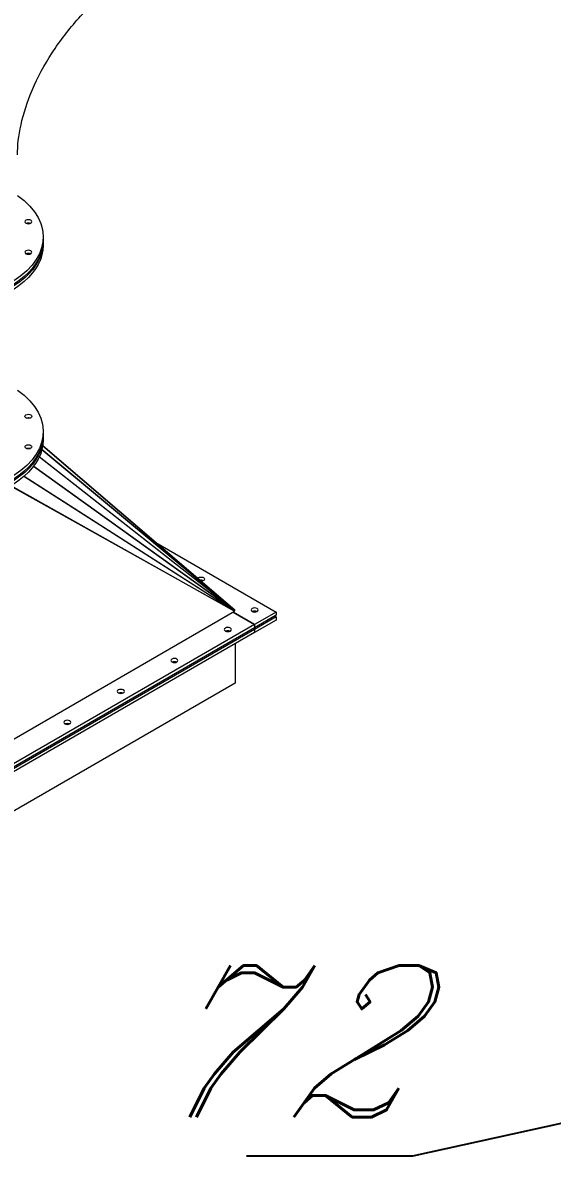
# Model space of a CAD drawing. Header units: inches. Extents: x -350577 to -266477, y -437959 to -377535.
# Drawn here: x -288954 to -287904, y -416039 to -413794 of the extents above; entities that cross this region are included whole.
import ezdxf

# ---------------------------------------------------------------- set-up
doc = ezdxf.new("R2010")
doc.units = ezdxf.units.IN
doc.header["$MEASUREMENT"] = 0
doc.linetypes.add('CENTER', pattern=[2, 1.25, -0.25, 0.25, -0.25])
doc.layers.add('CENTER       (itatec)', color=4, linetype='CENTER', lineweight=9)
doc.layers.add('ORGINAL (itatec)', color=3, linetype='Continuous', lineweight=9)
doc.styles.add('Geniso', font='geniso.shx', dxfattribs={"oblique": 15})
doc.dimstyles.new('scale 1b100', dxfattribs={"dimscale": 100, "dimtxt": 3, "dimasz": 2.5, "dimexe": 1, "dimexo": 1, "dimgap": 1, "dimtad": 1, "dimdec": 0, "dimzin": 0, "dimdsep": 46, "dimtxsty": 'Geniso', "dimcen": 0, "dimclrd": 1, "dimclre": 1, "dimclrt": 7, "dimadec": 0, "dimazin": 0, "dimtfac": 1, "dimtdec": 0, "dimtmove": 0, "dimatfit": 3, "dimfxl": 0.75, "dimtolj": 1, "dimtzin": 0, "dimarcsym": 0})

msp = doc.modelspace()

# ---------------------------------------------------------------- linework, layer by layer
at = {"layer": 'CENTER       (itatec)', "ltscale": 250}
msp.add_lwpolyline([(-289137.4, -414603.9), (-289137.4, -414055.9, -0.249375), (-288891.2, -413592.9, -0.001559), (-284756.7, -410271.9, -11.993477)], format="xyb", dxfattribs=at)
at = {"layer": 'ORGINAL (itatec)', "extrusion": (-5.55112e-17, 0.816497, 0.57735)}
for p, q in [((-288912.9, -414218.5), (-288912.9, -414225)), ((-288912.9, -414228.3), (-288912.9, -414234.8)), ((-288912.9, -414603.9), (-288912.9, -414610.4)), ((-288912.9, -414613.7), (-288912.9, -414620.2)), ((-288533.2, -414957.7), (-288915.4, -414639.3)), ((-288915.3, -414639), (-288533.1, -414957.4)), ((-288913.9, -414632.2), (-288533.1, -414957.3)), ((-288533.1, -414957.4), (-288913.9, -414632.3)), ((-288533.3, -414958.1), (-288920.6, -414653.9)), ((-288920.5, -414653.5), (-288533.2, -414957.7)), ((-288533.5, -414958.6), (-288932.1, -414672.7)), ((-288931.8, -414672.3), (-288533.3, -414958.1)), ((-288533.8, -414959.7), (-288978.1, -414711.5)), ((-288976.9, -414710.8), (-288533.7, -414959.3)), ((-288533.7, -414959.3), (-288951.2, -414692.6)), ((-288950.7, -414692.2), (-288533.5, -414958.6)), ((-288689.8, -414823.5), (-288451.5, -414961.1)), ((-289028.8, -415245.5), (-288533.8, -414959.7)), ((-288534.1, -414959.5), (-288533.7, -414959.3)), ((-288534, -414959), (-288533.5, -414958.6)), ((-288533.7, -414958.4), (-288533.3, -414958.1)), ((-288533.5, -414958), (-288533.2, -414957.7)), ((-288533.3, -414957.6), (-288533.1, -414957.4)), ((-288533.2, -414957.3), (-288533.1, -414957.3)), ((-288536.3, -414961.1), (-288493.9, -414985.6)), ((-288493.9, -414985.6), (-288536.3, -414961.1)), ((-288451.5, -414961.1), (-288493.9, -414985.6)), ((-288451.5, -414967.6), (-288493.9, -414992.1)), ((-288451.5, -414970.9), (-288493.9, -414995.4)), ((-288451.5, -414977.4), (-288493.9, -415001.9)), ((-288454.3, -414969.3), (-288451.5, -414970.9)), ((-288451.5, -414961.1), (-288451.5, -414967.6)), ((-288451.5, -414970.9), (-288451.5, -414977.4)), ((-288493.9, -414985.6), (-288988.9, -415271.4)), ((-288493.9, -414992.1), (-288988.9, -415277.9)), ((-288493.9, -414995.4), (-288988.9, -415281.2)), ((-288493.9, -415001.9), (-288988.9, -415287.7)), ((-288496.8, -414993.7), (-288493.9, -414995.4)), ((-288493.9, -414995.4), (-288496.8, -414993.7)), ((-288493.9, -414985.6), (-288493.9, -414992.1)), ((-288493.9, -414985.6), (-288493.9, -414992.1)), ((-288493.9, -414995.4), (-288493.9, -415001.9)), ((-288493.9, -414995.4), (-288493.9, -415001.9)), ((-288532.8, -415024.4), (-288532.8, -415101.9)), ((-288532.8, -415101.9), (-289027.8, -415387.7))]:
    msp.add_line(p, q, dxfattribs=at)
at = {"layer": 'ORGINAL (itatec)', "extrusion": (3.65463e-17, 3.68517e-33, -1)}
msp.add_ellipse((-289137.4, -414218.5), major_axis=(224.5, 0), ratio=0.57735, start_param=-0.687498, end_param=2.356194, dxfattribs=at)
at = {"layer": 'ORGINAL (itatec)', "extrusion": (-1.84889e-32, 1.66533e-16, -1)}
msp.add_ellipse((-288942.3, -414188.3), major_axis=(-7, 0), ratio=0.57735, start_param=-3.926991, end_param=2.356194, dxfattribs=at)
at = {"layer": 'ORGINAL (itatec)'}
for centre, major_axis, start_param, end_param in [((-288942.3, -414194.8), (-7, 0), -2.200636, -0.940957), ((-288942.3, -414255.2), (-7, 0), -2.200636, -0.940957), ((-288942.3, -414573.7), (7, 0), -5.497787, 0.785398), ((-288942.3, -414634.1), (7, 0), -5.497787, 0.785398), ((-288600, -414902.3), (-7, 0), -2.200636, -1.274232), ((-288493.9, -414963.5), (-7, 0), -2.200636, -0.940957), ((-288547, -415002.3), (-7, 0), -2.200636, -0.940957), ((-288653, -415063.6), (-7, 0), -2.200636, -0.940957), ((-288759.1, -415124.8), (-7, 0), -2.200636, -0.940957), ((-288865.2, -415186), (-7, 0), -2.200636, -0.940957)]:
    msp.add_ellipse(centre, major_axis=major_axis, ratio=0.57735, start_param=start_param, end_param=end_param, dxfattribs=at)
at = {"layer": 'ORGINAL (itatec)', "extrusion": (6.16298e-33, -5.55112e-17, -1)}
for centre, major_axis, start_param, end_param in [((-289137.4, -414225), (224.5, 0), 0, 2.356194), ((-288942.3, -414248.7), (-7, 0), -3.926991, 2.356194), ((-289137.4, -414620.2), (224.5, 0), 0, 2.356194), ((-288600, -414895.8), (7, 0), -0.785398, 1.634509)]:
    msp.add_ellipse(centre, major_axis=major_axis, ratio=0.57735, start_param=start_param, end_param=end_param, dxfattribs=at)
at = {"layer": 'ORGINAL (itatec)', "extrusion": (1.59508e-17, -1.11022e-16, -1)}
msp.add_ellipse((-289137.4, -414228.3), major_axis=(224.5, 0), ratio=0.57735, start_param=-0.012724, end_param=2.356194, dxfattribs=at)
at = {"layer": 'ORGINAL (itatec)', "extrusion": (3.42349e-17, 5.55112e-17, -1)}
msp.add_ellipse((-289137.4, -414234.8), major_axis=(224.5, 0), ratio=0.57735, start_param=0, end_param=2.356194, dxfattribs=at)
at = {"layer": 'ORGINAL (itatec)', "extrusion": (4.29866e-17, -1.11022e-16, -1)}
msp.add_ellipse((-289137.4, -414603.9), major_axis=(224.5, 0), ratio=0.57735, start_param=-0.68751, end_param=2.356194, dxfattribs=at)
at = {"layer": 'ORGINAL (itatec)', "extrusion": (-1.21585e-16, 1.66533e-16, -1)}
msp.add_ellipse((-288942.3, -414580.2), major_axis=(7, 0), ratio=0.57735, start_param=-2.200636, end_param=-0.940957, dxfattribs=at)
at = {"layer": 'ORGINAL (itatec)', "extrusion": (1.47052e-16, 1.16224e-28, -1)}
msp.add_ellipse((-289137.4, -414610.4), major_axis=(224.5, 0), ratio=0.57735, start_param=0, end_param=2.356194, dxfattribs=at)
at = {"layer": 'ORGINAL (itatec)', "extrusion": (-8.01864e-17, 5.55112e-17, -1)}
msp.add_ellipse((-289137.4, -414613.7), major_axis=(224.5, 0), ratio=0.57735, start_param=-0.012599, end_param=2.356194, dxfattribs=at)
at = {"layer": 'ORGINAL (itatec)', "extrusion": (-6.60742e-17, 1.11022e-16, -1)}
msp.add_ellipse((-288942.3, -414640.6), major_axis=(7, 0), ratio=0.57735, start_param=-2.200636, end_param=-0.940957, dxfattribs=at)
at = {"layer": 'ORGINAL (itatec)', "extrusion": (-1.88833e-17, -5.55112e-17, -1)}
msp.add_ellipse((-288600, -414895.8), major_axis=(-7, 0), ratio=0.57735, start_param=0.318093, end_param=2.356194, dxfattribs=at)
at = {"layer": 'ORGINAL (itatec)', "extrusion": (4.93038e-32, -4.44089e-16, -1)}
for centre in [(-288493.9, -414957), (-288547, -414995.8), (-288653, -415057), (-288759.1, -415118.3), (-288865.2, -415179.5)]:
    msp.add_ellipse(centre, major_axis=(-7, 0), ratio=0.57735, start_param=-3.926991, end_param=2.356194, dxfattribs=at)
at = {"layer": 'ORGINAL (itatec)'}
msp.add_open_spline([(-288963.9, -414055.9), (-288963.9, -414038.3), (-288961.8, -414018.1), (-288952, -413974.3), (-288944.5, -413950.7), (-288923.8, -413902.5), (-288910.7, -413878), (-288879.8, -413830.2), (-288861.9, -413806.9), (-288822.9, -413763.7), (-288801.9, -413743.8), (-288780, -413726.1)], degree=3, knots=[4.712389, 4.712389, 4.712389, 4.712389, 4.944163, 4.944163, 5.175937, 5.175937, 5.407711, 5.407711, 5.639485, 5.639485, 5.869569, 5.869569, 5.869569, 5.869569], dxfattribs=at)

# ---------------------------------------------------------------- texts
at = {"layer": 'ORGINAL (itatec)', "color": 7, "insert": (-288429.2, -415811.2), "char_height": 300, "attachment_point": 5, "style": 'Geniso'}
msp.add_mtext('{\\Fitalic|c0;72}', dxfattribs=at)

# ---------------------------------------------------------------- leaders
at = {"layer": 'ORGINAL (itatec)'}
msp.add_leader([(-287302.1, -415844.9), (-288181.1, -416038.8), (-288509.8, -416038.8)], dimstyle='scale 1b100', override={"dimldrblk": 'DotSmall'}, dxfattribs=at)

doc.saveas('drawing.dxf')
